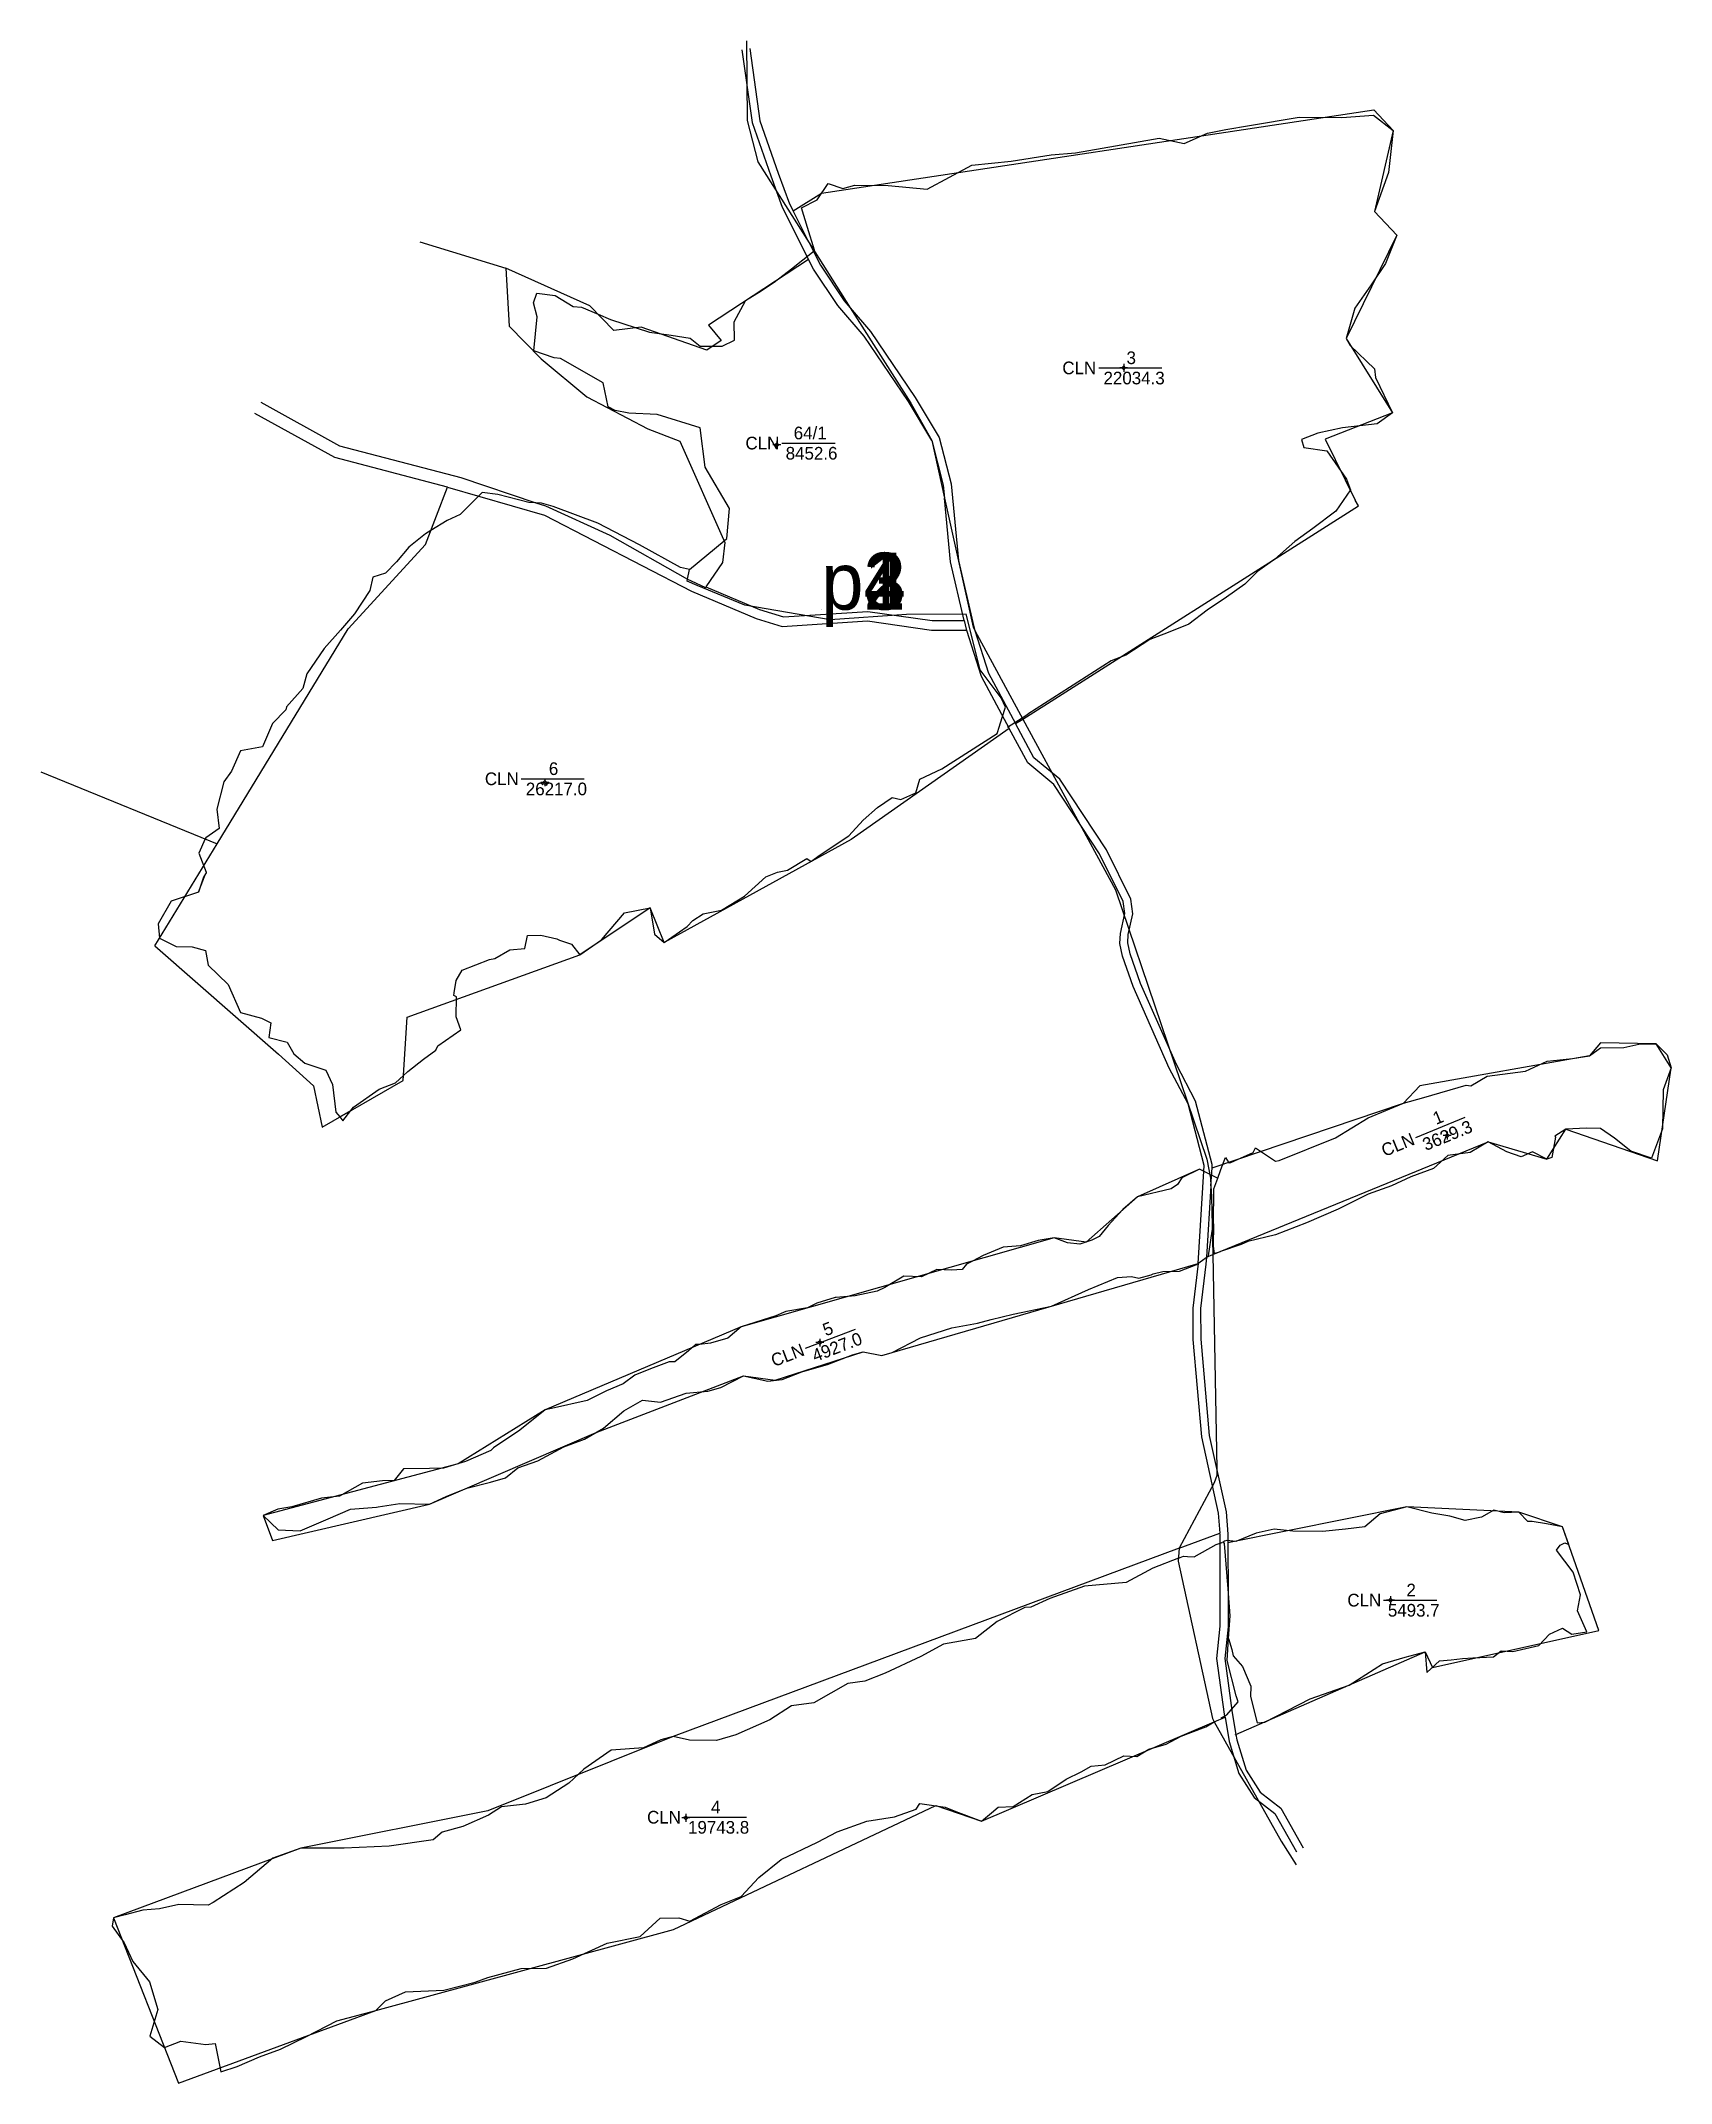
# Model space of a CAD drawing. Extents: x 546403 to 546919, y 1831563 to 1832208.
import ezdxf

# ---------------------------------------------------------------- set-up
doc = ezdxf.new("R2010")
doc.units = 0
for name, color, linetype in [('Level 10', 7, 'Continuous'), ('Level 11', 7, 'Continuous'), ('Level 12', 7, 'Continuous'), ('Level 13', 7, 'Continuous'), ('Level 16', 7, 'Continuous'), ('Level 2', 7, 'Continuous'), ('Level 22', 7, 'Continuous'), ('Level 4', 7, 'Continuous'), ('Level 46', 7, 'Continuous'), ('Level 7', 7, 'Continuous'), ('Level 9', 7, 'Continuous')]:
    doc.layers.add(name, color=color, linetype=linetype)

msp = doc.modelspace()

# ---------------------------------------------------------------- linework, layer by layer
at = {"layer": 'Level 10'}
for p, q in [((546711.46, 1831992.56), (546713.72, 1831994)), ((546439.42, 1831922.36), (546459.09, 1831954.59)), ((546519.18, 1831899.82), (546573.7, 1831919.52)), ((546773.54, 1831852.24), (546834.07, 1831872.65)), ((546885.34, 1831864.4), (546914.34, 1831854.46)), ((546773.17, 1831846.52), (546773.54, 1831852.24)), ((546763.15, 1831732.03), (546776.04, 1831736.83)), ((546776.04, 1831736.83), (546776.07, 1831736.84)), ((546780.86, 1831673.07), (546781.07, 1831673.16))]:
    msp.add_line(p, q, dxfattribs=at)
for points in [[(546646.2, 1832144.43), (546641.13, 1832154.52), (546650.14, 1832160.13), (546824.7, 1832186.45), (546830.77, 1832179.94), (546824.87, 1832154.32), (546831.93, 1832146.82), (546815.89, 1832114.17), (546830.56, 1832090.72), (546809.26, 1832082.42), (546818.81, 1832063.18)], [(546646.2, 1832144.43), (546649.77, 1832137.33), (546657.28, 1832126.14), (546659.22, 1832123.88)], [(546685, 1832082), (546677.66, 1832094.27), (546663.6, 1832114.95), (546655.29, 1832124.62), (546647.61, 1832136.06), (546646.06, 1832139.14), (546614.4, 1832118.45), (546618.43, 1832113.54), (546613.84, 1832110.53), (546593.13, 1832117.81), (546584.52, 1832116.71), (546576.93, 1832124.54), (546550.38, 1832136.4), (546551.46, 1832118.12), (546561.51, 1832107.77), (546575.94, 1832095.73), (546595.19, 1832085.68), (546605.4, 1832081.73), (546619.55, 1832049.79), (546618.83, 1832043.42), (546613.56, 1832035.74), (546630.48, 1832028.56), (546638.06, 1832026.26), (546664.79, 1832028.01), (546685.12, 1832025.1), (546695.19, 1832025.1), (546690.93, 1832043.7), (546689.01, 1832063.78)], [(546659.22, 1832123.88), (546665.59, 1832116.47), (546679.77, 1832095.61), (546687.33, 1832082.97), (546691.09, 1832068.31), (546693.41, 1832044.1), (546698.21, 1832023.07), (546698.58, 1832021.92)], [(546685, 1832082), (546688.62, 1832067.88), (546689.01, 1832063.78)], [(546459.09, 1831954.59), (546500.53, 1832022.52), (546525.02, 1832049.12), (546531.88, 1832067.26), (546562.56, 1832058.35), (546609.04, 1832034.39), (546629.46, 1832025.74), (546637.71, 1832023.23), (546664.68, 1832025), (546684.91, 1832022.1), (546695.9, 1832022.1), (546700.61, 1832007.5), (546709.45, 1831991.01), (546659.46, 1831955.93), (546600.44, 1831923.43), (546596.02, 1831934.4), (546573.7, 1831919.52)], [(546713.72, 1831994), (546819.84, 1832061.32), (546818.81, 1832063.18)], [(546698.58, 1832021.92), (546702.92, 1832008.48), (546711.46, 1831992.56)], [(546439.42, 1831922.36), (546478.51, 1831888.1), (546489.57, 1831878.13), (546492.34, 1831865.11), (546517.91, 1831879.8), (546519.18, 1831899.82)], [(546914.34, 1831854.46), (546918.63, 1831883.79), (546913.92, 1831891.41), (546896.33, 1831891.68), (546892.85, 1831887.57), (546839.22, 1831878.11), (546834.07, 1831872.65)], [(546773.76, 1831824.81), (546860.75, 1831860.4), (546879.38, 1831854.97), (546885.34, 1831864.4)], [(546770.96, 1831851.11), (546769.59, 1831851.78), (546749.96, 1831843.05), (546733.74, 1831828.76), (546723.6, 1831830.09), (546624.73, 1831801.96), (546562.84, 1831775.72), (546535.3, 1831758.72), (546473.65, 1831742.38), (546476.63, 1831734.46), (546526.2, 1831745.94), (546578.87, 1831768.58), (546625.46, 1831786.46), (546635.48, 1831785.13), (546663.29, 1831794.09), (546669.15, 1831792.91), (546769.12, 1831822.02), (546770.96, 1831851.11)], [(546773.17, 1831846.52), (546771.75, 1831823.99), (546773.76, 1831824.81)], [(546781.07, 1831673.16), (546840.88, 1831699.3), (546843.16, 1831694.39), (546895.77, 1831706.07), (546884.27, 1831738.77), (546870.52, 1831743.42), (546835.12, 1831745.15), (546778.58, 1831733.71), (546778.59, 1831717.35), (546778.65, 1831707.25), (546777.56, 1831697.21), (546779.95, 1831679.99), (546781.07, 1831673.16)], [(546774.26, 1831677.2), (546777.64, 1831678.64), (546777.48, 1831679.62), (546775.04, 1831697.17), (546776.15, 1831707.38), (546776.09, 1831717.34), (546776.07, 1831736.4), (546776.04, 1831736.83)], [(546763.15, 1831732.03), (546603.22, 1831672.53), (546544.68, 1831649.07), (546485.54, 1831637.25), (546426.37, 1831615.23), (546446.91, 1831563.05), (546509.23, 1831586.03), (546603.4, 1831611.55), (546686.25, 1831650.72), (546700.67, 1831645.77), (546774.26, 1831677.2)]]:
    msp.add_lwpolyline(points, dxfattribs=at)
at = {"layer": 'Level 11'}
for p, q in [((546744.99, 1832104.92), (546744.37, 1832104.92)), ((546745.62, 1832105.55), (546744.99, 1832104.92)), ((546744.99, 1832104.92), (546745.62, 1832104.3)), ((546745.62, 1832106.17), (546745.62, 1832105.55)), ((546746.24, 1832104.92), (546745.62, 1832105.55)), ((546745.62, 1832104.3), (546746.24, 1832104.92)), ((546745.62, 1832104.3), (546745.62, 1832103.67)), ((546746.87, 1832104.92), (546746.24, 1832104.92)), ((546635.41, 1832080.61), (546634.78, 1832080.61)), ((546636.03, 1832081.23), (546635.41, 1832080.61)), ((546635.41, 1832080.61), (546636.03, 1832079.98)), ((546636.03, 1832081.86), (546636.03, 1832081.23)), ((546636.66, 1832080.61), (546636.03, 1832081.23)), ((546636.03, 1832079.98), (546636.66, 1832080.61)), ((546636.03, 1832079.98), (546636.03, 1832079.36)), ((546637.28, 1832080.61), (546636.66, 1832080.61)), ((546562.07, 1831973.99), (546561.45, 1831973.99)), ((546562.7, 1831974.61), (546562.07, 1831973.99)), ((546562.07, 1831973.99), (546562.7, 1831973.36)), ((546562.7, 1831975.24), (546562.7, 1831974.61)), ((546563.32, 1831973.99), (546562.7, 1831974.61)), ((546562.7, 1831973.36), (546563.32, 1831973.99)), ((546563.95, 1831973.99), (546563.32, 1831973.99)), ((546562.7, 1831973.36), (546562.7, 1831972.74)), ((546847.25, 1831862.45), (546846.63, 1831862.45)), ((546847.88, 1831863.07), (546847.25, 1831862.45)), ((546847.25, 1831862.45), (546847.88, 1831861.82)), ((546847.88, 1831863.7), (546847.88, 1831863.07)), ((546848.5, 1831862.45), (546847.88, 1831863.07)), ((546847.88, 1831861.82), (546848.5, 1831862.45)), ((546847.88, 1831861.82), (546847.88, 1831861.2)), ((546849.13, 1831862.45), (546848.5, 1831862.45)), ((546648.95, 1831796.99), (546648.33, 1831796.99)), ((546649.58, 1831797.61), (546648.95, 1831796.99)), ((546648.95, 1831796.99), (546649.58, 1831796.36)), ((546649.58, 1831798.24), (546649.58, 1831797.61)), ((546650.2, 1831796.99), (546649.58, 1831797.61)), ((546649.58, 1831796.36), (546650.2, 1831796.99)), ((546649.58, 1831796.36), (546649.58, 1831795.74)), ((546650.83, 1831796.99), (546650.2, 1831796.99)), ((546829.29, 1831715.62), (546828.67, 1831715.62)), ((546829.92, 1831716.25), (546829.29, 1831715.62)), ((546829.29, 1831715.62), (546829.92, 1831715)), ((546829.92, 1831716.87), (546829.92, 1831716.25)), ((546830.54, 1831715.62), (546829.92, 1831716.25)), ((546829.92, 1831715), (546830.54, 1831715.62)), ((546831.17, 1831715.62), (546830.54, 1831715.62)), ((546829.92, 1831715), (546829.92, 1831714.37)), ((546606.61, 1831646.89), (546605.99, 1831646.89)), ((546607.24, 1831647.52), (546606.61, 1831646.89)), ((546606.61, 1831646.89), (546607.24, 1831646.27)), ((546607.24, 1831648.14), (546607.24, 1831647.52)), ((546607.86, 1831646.89), (546607.24, 1831647.52)), ((546607.24, 1831646.27), (546607.86, 1831646.89)), ((546607.24, 1831646.27), (546607.24, 1831645.64)), ((546608.49, 1831646.89), (546607.86, 1831646.89))]:
    msp.add_line(p, q, dxfattribs=at)
for centre in [(546745.62, 1832104.92), (546636.03, 1832080.61), (546562.7, 1831973.99), (546847.88, 1831862.45), (546649.58, 1831796.99), (546829.92, 1831715.62), (546607.24, 1831646.89)]:
    msp.add_circle(centre, 0.15, dxfattribs=at)
at = {"layer": 'Level 13'}
for p, q in [((546737.71, 1832104.92), (546757.66, 1832104.92)), ((546637.57, 1832081.16), (546654.41, 1832081.16)), ((546555.22, 1831975.11), (546575.16, 1831975.11)), ((546837.93, 1831861.83), (546853.52, 1831868.21)), ((546645.11, 1831795.24), (546660.83, 1831801.27)), ((546827.77, 1831715.64), (546844.61, 1831715.64)), ((546606.47, 1831647.07), (546626.43, 1831647.07))]:
    msp.add_line(p, q, dxfattribs=at)
at = {"layer": 'Level 16'}
for p, q in [((546523.21, 1832144.7), (546550.38, 1832136.4)), ((546496.31, 1832076.61), (546471.03, 1832090.56)), ((546531.88, 1832067.26), (546496.31, 1832076.61)), ((546403.41, 1831977.31), (546459.09, 1831954.59))]:
    msp.add_line(p, q, dxfattribs=at)
msp.add_lwpolyline([(546472.94, 1832094.08), (546497.81, 1832080.35), (546536.16, 1832070.27), (546559.82, 1832062.32), (546562.85, 1832061.3), (546583.23, 1832052.07), (546607.81, 1832038.22), (546608.88, 1832037.62), (546613.45, 1832035.58), (546613.56, 1832035.74)], dxfattribs=at)
at = {"layer": 'Level 22'}
for points in [[(546624.98, 1832205.43), (546628.23, 1832182.41), (546634.06, 1832165.55), (546637.72, 1832155.73), (546646.06, 1832139.14)], [(546627.46, 1832205.78), (546630.67, 1832183), (546636.41, 1832166.39), (546640.01, 1832156.74), (546641.13, 1832154.52)], [(546695.19, 1832025.1), (546695.8, 1832022.41), (546695.9, 1832022.1)], [(546770.96, 1831851.11), (546771.08, 1831852.98), (546765.96, 1831872.39), (546760, 1831883.73), (546748.65, 1831909.51), (546745.24, 1831919.13), (546744.44, 1831923.08), (546744.56, 1831926.28), (546745.98, 1831932.56), (546745.49, 1831936.34), (546737.97, 1831951.45), (546723.53, 1831973.33), (546715.29, 1831980.13), (546709.45, 1831991.01)], [(546773.54, 1831852.24), (546773.6, 1831853.23), (546768.3, 1831873.3), (546762.26, 1831884.82), (546750.98, 1831910.43), (546747.65, 1831919.8), (546746.95, 1831923.28), (546747.05, 1831925.95), (546748.52, 1831932.44), (546747.91, 1831937.08), (546740.14, 1831952.7), (546725.41, 1831975.02), (546717.26, 1831981.75), (546711.46, 1831992.56)], [(546769.12, 1831822.02), (546767.43, 1831807.89), (546767.49, 1831798), (546770.18, 1831767.24), (546775.52, 1831743.13), (546776.04, 1831736.83)], [(546771.75, 1831823.99), (546771.61, 1831821.79), (546769.93, 1831807.75), (546769.99, 1831798.11), (546772.66, 1831767.62), (546778, 1831743.51), (546778.57, 1831736.51), (546778.58, 1831733.71)], [(546777.64, 1831678.64), (546778.9, 1831670.94), (546782.04, 1831660.83), (546786.82, 1831653.3), (546793.34, 1831648.24), (546800.21, 1831636.17)], [(546781.07, 1831673.16), (546781.34, 1831671.51), (546784.33, 1831661.88), (546788.7, 1831655.01), (546795.26, 1831649.91), (546802.38, 1831637.41)]]:
    msp.add_lwpolyline(points, dxfattribs=at)
at = {"layer": 'Level 46'}
for p, q in [((546646.2, 1832144.43), (546659.22, 1832123.88)), ((546685, 1832082), (546689.01, 1832063.78)), ((546698.58, 1832021.92), (546713.72, 1831994))]:
    msp.add_line(p, q, dxfattribs=at)
for points in [[(546626.38, 1832208.24), (546626.68, 1832183.07), (546630, 1832170), (546646.2, 1832144.43)], [(546659.22, 1832123.88), (546678.3, 1832093.77), (546685, 1832082)], [(546689.01, 1832063.78), (546698, 1832023), (546698.58, 1832021.92)], [(546713.72, 1831994), (546743, 1831940), (546771.88, 1831854.94), (546773, 1831849), (546773.17, 1831846.52)], [(546773.17, 1831846.52), (546773.41, 1831843.17), (546773.76, 1831824.81)], [(546773.76, 1831824.81), (546775.05, 1831757.28), (546775, 1831755), (546774.2, 1831752.66), (546763.15, 1831732.03)], [(546763.15, 1831732.03), (546762.81, 1831727.91), (546773.67, 1831678.26), (546774.26, 1831677.2)], [(546774.26, 1831677.2), (546795.37, 1831639.48), (546800.14, 1831632.03)]]:
    msp.add_lwpolyline(points, dxfattribs=at)
at = {"layer": 'Level 7'}
for p, q in [((546650.01, 1832028.56), (546650.01, 1832028.56)), ((546650.01, 1832028.55), (546650.01, 1832028.55)), ((546650.01, 1832028.55), (546650.01, 1832028.55)), ((546650.02, 1832028.54), (546650.02, 1832028.54))]:
    msp.add_line(p, q, dxfattribs=at)
at = {"layer": 'Level 9'}
for p, q in [((546608.44, 1832041.18), (546619.33, 1832050.28)), ((546708.85, 1831991.43), (546713.51, 1831994.39)), ((546713.51, 1831994.39), (546715.37, 1831995.58)), ((546497.9, 1831868.3), (546501.38, 1831870.3)), ((546775.37, 1831848.97), (546775.48, 1831849.28)), ((546773.62, 1831832.17), (546773.98, 1831834.49))]:
    msp.add_line(p, q, dxfattribs=at)
for points in [[(546645.72, 1832149.3), (546643.81, 1832155.5), (546648.74, 1832158.06), (546652.18, 1832163.15), (546656.86, 1832161.59), (546660.62, 1832162.63), (546671.23, 1832162.52), (546683.5, 1832161.39), (546697.64, 1832168.93), (546710.02, 1832170.24), (546722.69, 1832172.19), (546730.36, 1832172.81), (546743.01, 1832175.05), (546756.88, 1832177.53), (546764.72, 1832175.78), (546772.05, 1832179.07), (546777.92, 1832180.25), (546785.34, 1832181.54), (546801.05, 1832184.18), (546814.57, 1832183.99), (546824.61, 1832184.79), (546830.77, 1832179.94), (546829.34, 1832166.63), (546824.87, 1832154.32), (546831.93, 1832146.82), (546828.33, 1832137.86), (546823.84, 1832131.19), (546818.64, 1832123.79), (546815.89, 1832114.17), (546817.21, 1832112.01), (546824.86, 1832104.63), (546825.15, 1832101.91), (546830.56, 1832090.72), (546825.74, 1832087.27), (546814.77, 1832086.03), (546806.93, 1832084.29), (546801.81, 1832082.31), (546802.59, 1832079.75), (546809.81, 1832078.67), (546816.06, 1832069.81), (546817.29, 1832066.35), (546812.69, 1832059.66), (546805.36, 1832054.16), (546799.67, 1832050.12), (546793.41, 1832044.51), (546787.92, 1832040.63), (546783.95, 1832036.62), (546778.06, 1832032.48), (546772.02, 1832028.42), (546766.25, 1832023.93), (546759.63, 1832021.37), (546753.92, 1832019.08), (546746.26, 1832014.15), (546741.71, 1832012.36), (546715.37, 1831995.58)], [(546647.77, 1832141.95), (546647.95, 1832142.09), (546645.72, 1832149.3)], [(546635.21, 1832132.05), (546640.68, 1832136.23), (546647.77, 1832141.95)], [(546619.33, 1832050.28), (546620.2, 1832051.01), (546621.08, 1832060.5), (546613.37, 1832073.56), (546611.75, 1832085.98), (546598.19, 1832090.2), (546589.24, 1832090.58), (546584.88, 1832091.41), (546582.68, 1832092.66), (546581.11, 1832100.23), (546567.59, 1832107.92), (546565.6, 1832108.11), (546559.26, 1832110.26), (546560.24, 1832121.04), (546559.1, 1832125.51), (546560.2, 1832128.54), (546565.97, 1832127.79), (546571.69, 1832124.3), (546574.29, 1832124.11), (546579.51, 1832121.88)], [(546626.09, 1832126.09), (546626.13, 1832126.16), (546631.01, 1832129.3)], [(546631.01, 1832129.3), (546634.86, 1832131.78), (546635.21, 1832132.05)], [(546615.73, 1832111.77), (546618.74, 1832111.74), (546622.61, 1832113.68), (546622.52, 1832119.47), (546626.09, 1832126.09)], [(546579.51, 1832121.88), (546583.48, 1832120.18), (546591.53, 1832117.61)], [(546591.53, 1832117.61), (546595.78, 1832116.25), (546598.87, 1832115.8)], [(546598.87, 1832115.8), (546602.56, 1832115.26), (546608.61, 1832114.28), (546611.77, 1832111.82), (546615.73, 1832111.77)], [(546453.27, 1831939.34), (546453.27, 1831939.34), (546444.56, 1831936.43), (546440.51, 1831929.33), (546440.92, 1831924.8), (546442.63, 1831923.92), (546446.19, 1831922.1), (546451.23, 1831922.02), (546455.45, 1831920.82), (546456.33, 1831916.26), (546462.57, 1831910.1), (546466.56, 1831901.24), (546473.12, 1831899.53), (546476.15, 1831898.05), (546475.43, 1831893.39), (546481.3, 1831891.92), (546483.39, 1831888.2), (546486.89, 1831885.26), (546493.49, 1831883.07), (546495.59, 1831878.55), (546496.65, 1831869.82), (546497.9, 1831868.3), (546498.88, 1831867.1), (546501.38, 1831870.3), (546502.24, 1831871.4), (546510.38, 1831877.02), (546515.52, 1831879.1), (546518.02, 1831881.4), (546519.38, 1831882.66), (546524.39, 1831886.49), (546528.22, 1831889.38), (546528.89, 1831890.75), (546536.18, 1831895.76), (546534.64, 1831899.89), (546534.78, 1831906.22), (546533.95, 1831906.7), (546534.06, 1831907.45), (546534.63, 1831911.39), (546536.55, 1831914.63), (546545.16, 1831917.98), (546546.89, 1831918.35), (546551.58, 1831921.07), (546556.41, 1831921.47), (546557.17, 1831925.58), (546561.39, 1831925.76), (546566.53, 1831924.56), (546567.36, 1831924.13), (546571.13, 1831922.83), (546573.7, 1831919.52), (546580.64, 1831924.28), (546587.9, 1831932.8), (546596.02, 1831934.4), (546596.02, 1831934.39), (546597.39, 1831925.98), (546600.44, 1831923.43), (546607.64, 1831928.45), (546609.41, 1831930.35), (546612.72, 1831932.45), (546618.55, 1831933.65), (546625.75, 1831937.99), (546632.54, 1831944.12), (546636.19, 1831945.59), (546639.36, 1831946.3), (546645.44, 1831949.91), (546646.82, 1831948.97), (546646.84, 1831948.95), (546646.99, 1831949.06), (546649.4, 1831950.87), (546658.71, 1831957.05), (546663.28, 1831962.04), (546667.81, 1831966.07), (546672.44, 1831969.19), (546675.16, 1831968.58), (546679.96, 1831970.66), (546681.16, 1831974.96), (546688.14, 1831978.23), (546705.65, 1831989.39), (546705.77, 1831989.75), (546706.3, 1831991.43), (546707.26, 1831994.46), (546708.31, 1831997.75), (546706.89, 1832000.65), (546700.22, 1832009.49), (546695.84, 1832027.1), (546677.03, 1832027.01), (546652.86, 1832025.35), (546625.86, 1832029.92), (546610.84, 1832036.22), (546607.67, 1832037.55), (546607.81, 1832038.22), (546608.44, 1832041.18), (546605.58, 1832041.91), (546592.58, 1832049.03), (546579.41, 1832055.9), (546565.35, 1832061.09), (546561.6, 1832062.21), (546559.82, 1832062.32), (546557.59, 1832062.45), (546547.81, 1832064.97), (546542.88, 1832065.51), (546541.75, 1832064.39), (546535.89, 1832058.6), (546531.87, 1832056.7), (546526.69, 1832053.54), (546525.02, 1832052.51), (546519.72, 1832048.28), (546515.82, 1832043.68), (546512.32, 1832040.09), (546508.35, 1832038.77), (546507.41, 1832034.57), (546502.56, 1832027.26), (546498.07, 1832022.06), (546492.95, 1832016.25), (546487.43, 1832008.22), (546486.22, 1832003.6), (546481.01, 1831997.88), (546480.83, 1831996.92), (546476.59, 1831992.63), (546473.49, 1831985.18), (546466.53, 1831983.98), (546463.62, 1831977.52), (546461.22, 1831974.18), (546459.05, 1831965.5), (546459.75, 1831959.39), (546455.51, 1831956.49), (546455.35, 1831956.12), (546453.38, 1831951.62), (546455.65, 1831945.57), (546455.7, 1831945.44), (546455.46, 1831945.08)], [(546455.46, 1831945.08), (546454.8, 1831944.08), (546453.27, 1831939.34), (546455.46, 1831945.08)], [(546775.48, 1831849.28), (546776.78, 1831852.83), (546776.91, 1831853.2), (546777.16, 1831853.87), (546777.74, 1831855.47), (546778.86, 1831853.76), (546778.92, 1831853.67), (546779.08, 1831853.74), (546779.47, 1831853.91), (546780.63, 1831854.43), (546786.49, 1831857.05), (546787.27, 1831858.58), (546793.62, 1831854.35), (546794.76, 1831854.51), (546812.52, 1831861.66), (546822.83, 1831868.03), (546834.07, 1831872.65), (546840.42, 1831874.48), (546853.84, 1831878.29), (546855.28, 1831878.12), (546860.44, 1831881.19), (546872.55, 1831882.72), (546879.44, 1831885.94), (546887.48, 1831886.74), (546892.85, 1831887.57), (546896.28, 1831890.12), (546903.68, 1831890.23), (546908.44, 1831891.26), (546913.92, 1831891.41), (546917.32, 1831887.88), (546918.63, 1831883.79), (546916.14, 1831876.89), (546915.88, 1831864.49), (546912.4, 1831855.29), (546905.85, 1831857.43), (546900.68, 1831861.62), (546896.28, 1831864.69), (546891.87, 1831864.72), (546885.34, 1831864.4), (546881.85, 1831862.24), (546882.08, 1831861.86), (546880.89, 1831855.48), (546879.38, 1831854.97), (546874.77, 1831857.27), (546871.22, 1831855.73), (546866.73, 1831857.26), (546860.75, 1831860.4), (546855.07, 1831857.08), (546848.06, 1831856.13), (546843.5, 1831852.02), (546836.38, 1831849.32), (546830.29, 1831846.5), (546822.88, 1831843.9), (546813.37, 1831839.14), (546803.36, 1831834.8), (546793.58, 1831831.02), (546784.86, 1831828.93), (546782.79, 1831828.02), (546776.25, 1831825.83)], [(546772.77, 1831850.24), (546769.59, 1831851.78), (546763.95, 1831849.02), (546762.6, 1831846.94), (546760.6, 1831845.6), (546749.96, 1831843.05), (546745.3, 1831839.05), (546740.7, 1831834.04), (546737.91, 1831830.53), (546735.5, 1831829.39), (546731.76, 1831828.06), (546727.87, 1831828.56), (546723.6, 1831830.09), (546718.6, 1831829.23), (546713.05, 1831827.56), (546707.5, 1831827.18), (546701.21, 1831824.55), (546697.85, 1831822.69), (546695.94, 1831821.79), (546694.53, 1831820.13), (546691.22, 1831819.89), (546686.52, 1831820.13), (546681.72, 1831817.81), (546676.16, 1831817.95), (546670.13, 1831814.46), (546667.67, 1831813.2), (546660.75, 1831811.8), (546654.73, 1831811.22), (546654.49, 1831811.28), (546648.64, 1831809.46), (546645.74, 1831808.02), (546638.83, 1831806.87), (546635.69, 1831805.5), (546624.73, 1831801.96), (546620.53, 1831798.4), (546614.99, 1831796.8), (546611.55, 1831796.37), (546610.31, 1831796.38), (546608.13, 1831794.4), (546603.81, 1831790.9), (546602, 1831790.96), (546596.08, 1831788.68), (546591.16, 1831786.76), (546587.4, 1831783.99), (546582.22, 1831781.78), (546576.06, 1831778.76), (546564.77, 1831776.23), (546562.84, 1831775.72), (546554.79, 1831769.33), (546546.51, 1831763.75), (546545.6, 1831762.92), (546537.66, 1831759.42), (546530.67, 1831757.35), (546526.28, 1831757.27), (546518.06, 1831757.08), (546515.12, 1831753.48), (546511.42, 1831753.28), (546505.03, 1831752.57), (546497.81, 1831748.44), (546492.08, 1831747.9), (546482.78, 1831745.15), (546478.32, 1831744.41), (546473.65, 1831742.38), (546478.4, 1831737.89), (546485.34, 1831737.56), (546494.21, 1831741.3), (546501.27, 1831744.33), (546509.47, 1831744.98), (546510.01, 1831745.17), (546516.85, 1831746.22), (546526.2, 1831745.94), (546531.5, 1831748.43), (546538.01, 1831750.99), (546545.56, 1831752.94), (546550.29, 1831754.33), (546554.19, 1831757.43), (546560.52, 1831759.67), (546568.69, 1831764.03), (546575.24, 1831766.49), (546581.22, 1831769.93), (546587.67, 1831775.43), (546593.53, 1831778.82), (546595.45, 1831778.64), (546599.19, 1831778.2), (546607.3, 1831781.02), (546614.18, 1831781.62), (546618.34, 1831782.81), (546625.46, 1831786.46), (546633.18, 1831784.85), (546637.66, 1831785.39), (546643.93, 1831787.8), (546651.99, 1831790.1), (546659.91, 1831793.13), (546663.29, 1831794.09), (546669.15, 1831792.91), (546672.43, 1831793.85), (546681.39, 1831798.47), (546691.32, 1831801.65), (546699.43, 1831803.17), (546703.77, 1831804.27), (546710.65, 1831806.02), (546722.77, 1831808.55), (546734.5, 1831813.81), (546743.69, 1831817.59), (546748.09, 1831817.9), (546750.38, 1831817.39), (546754.29, 1831818.37), (546754.92, 1831818.76), (546757.94, 1831819.45), (546763.25, 1831819.54), (546768.41, 1831821.55), (546769.82, 1831822.49), (546772.41, 1831824.4), (546773.62, 1831832.17)], [(546772.77, 1831850.24), (546773.93, 1831849.67), (546775.37, 1831848.97)], [(546773.98, 1831834.49), (546774.15, 1831845.62), (546775.37, 1831848.97)], [(546773.98, 1831834.49), (546773.87, 1831827.42), (546774.16, 1831825.13), (546776.25, 1831825.83)], [(546778.79, 1831703.55), (546779.83, 1831700.07), (546780.18, 1831698.01), (546783.15, 1831694.7), (546785.82, 1831688.5), (546785.64, 1831685.22), (546787.84, 1831676.83), (546790.21, 1831677.14), (546804.54, 1831684.42), (546816.87, 1831688.78), (546827.36, 1831695.55), (546834.62, 1831697.65), (546840.88, 1831699.3), (546841.44, 1831692.81), (546845.46, 1831696.5), (546849.08, 1831696.76), (546852.69, 1831697.24), (546855.9, 1831697.42), (546862.51, 1831697.76), (546864.95, 1831699.65), (546868.57, 1831699.46), (546876.8, 1831701.34), (546880.16, 1831704.9), (546884.28, 1831706.83), (546887.28, 1831704.9), (546891.94, 1831705.64), (546889.08, 1831712.29), (546889.93, 1831717.36), (546887.62, 1831724.5), (546882.35, 1831731.46), (546883.56, 1831732.98), (546884.99, 1831733.72), (546886.26, 1831733.25), (546884.27, 1831738.77), (546879.23, 1831739.75), (546874.73, 1831740.51), (546873.3, 1831740.5), (546870.52, 1831743.42), (546865.81, 1831743.27), (546862.58, 1831744.02), (546858.68, 1831741.87), (546853.56, 1831740.85), (546848.68, 1831742.14), (546842.97, 1831743.16), (546835.12, 1831745.15), (546826.72, 1831742.87), (546821.85, 1831738.83), (546815.74, 1831738.02), (546808.41, 1831737.33), (546799.02, 1831737.44), (546793.16, 1831738.05), (546787.45, 1831736.82), (546781.05, 1831734.21), (546778.18, 1831734.5), (546777.48, 1831734.22), (546777.14, 1831734.08)], [(546762.89, 1831728.89), (546754.85, 1831725.7), (546746.38, 1831721.19), (546733.24, 1831720.1), (546722.3, 1831716.16), (546716.26, 1831713.37), (546714.39, 1831713.27), (546705.6, 1831708.9), (546698.78, 1831703.55), (546688.69, 1831701.77), (546681.55, 1831697.86), (546670.26, 1831692.55), (546663.86, 1831690.04), (546658.4, 1831689.33), (546647.66, 1831683.19), (546640.63, 1831682.21), (546633.84, 1831677.78), (546623, 1831673.05), (546616.96, 1831671.31), (546608.39, 1831671.39), (546603.22, 1831672.53), (546599.34, 1831671.54), (546593.89, 1831669.02), (546583.6, 1831668.27), (546575.04, 1831662.28), (546570.28, 1831657.83), (546563.16, 1831653.19), (546556.61, 1831651.2), (546549.03, 1831650.3), (546544.9, 1831647.72), (546536.73, 1831644.17), (546530.23, 1831642.37), (546527.45, 1831639.92), (546513.54, 1831637.96), (546499.26, 1831637.28), (546485.54, 1831637.25), (546476.68, 1831634.15), (546467.66, 1831626.41), (546457.87, 1831620.11), (546456.29, 1831619.23), (546446.99, 1831619.44), (546440.96, 1831618.08), (546435.69, 1831617.71), (546430.03, 1831616.25), (546426.37, 1831615.23), (546425.99, 1831612.69), (546429.79, 1831607.33), (546432.48, 1831601.49), (546437.74, 1831595.04), (546440.4, 1831586.31), (546437.87, 1831577.92), (546442.45, 1831574.27), (546447.7, 1831576.34), (546455.53, 1831575.23), (546458.5, 1831575.6), (546460.32, 1831566.61), (546465.42, 1831568.31), (546472.47, 1831571.36), (546479.11, 1831573.8), (546487.32, 1831577.76), (546496.97, 1831582.75), (546509.23, 1831586.03), (546512.38, 1831589.11), (546518.62, 1831591.95), (546530.81, 1831592.42), (546540.62, 1831594.91), (546544.66, 1831596.46), (546555.22, 1831599.28), (546563.22, 1831599.38), (546571.49, 1831602.3), (546582.4, 1831607.31), (546592.77, 1831609.43), (546599.12, 1831615.16), (546605.02, 1831615.29), (546608.46, 1831614.18), (546618.36, 1831619.49), (546624.7, 1831622.05), (546630.34, 1831628.01), (546637.35, 1831633.75), (546648.88, 1831639.2), (546655.12, 1831642.44), (546664.47, 1831645.8), (546673.18, 1831647.14), (546680.03, 1831649.6), (546681.19, 1831651.45), (546689.24, 1831650.29), (546692.6, 1831648.87), (546700.67, 1831645.77), (546703.83, 1831648.47), (546705.97, 1831650.22), (546710.67, 1831650.49), (546716.72, 1831654.24), (546721.61, 1831655.2), (546727.43, 1831659.13), (546732.13, 1831661.44), (546735.38, 1831663.2), (546739.79, 1831663.64), (546745.67, 1831666.41), (546749.74, 1831666.26), (546753.56, 1831668.58), (546759.05, 1831670.19), (546763.74, 1831672.71), (546771.58, 1831675.67), (546774.26, 1831677.2)], [(546762.89, 1831728.89), (546764.49, 1831729.53), (546765.81, 1831729.45)], [(546765.81, 1831729.45), (546767.85, 1831729.32), (546774.85, 1831733.18), (546776.69, 1831733.9), (546776.78, 1831733.94), (546777.14, 1831734.08)], [(546778.79, 1831703.55), (546779.27, 1831710.68), (546778.73, 1831717.76), (546778.61, 1831719.34), (546778.34, 1831722.85), (546778.32, 1831723.08), (546777.49, 1831733.49), (546777.14, 1831734.08)], [(546776.44, 1831678.43), (546778.16, 1831679.42), (546781.79, 1831683.54), (546781.14, 1831685.43), (546778.32, 1831696.53), (546778.79, 1831703.55)]]:
    msp.add_lwpolyline(points, dxfattribs=at)

# ---------------------------------------------------------------- texts
at = {"layer": 'Level 12'}
for s, p in [('p3', (546650.01, 1832028.55)), ('p1', (546650.01, 1832028.56)), ('p4', (546650.01, 1832028.54)), ('p2', (546650.02, 1832028.54))]:
    msp.add_text(s, height=18, dxfattribs=at).set_placement(p)
at = {"layer": 'Level 13'}
for s, p in [('3', (546746.52, 1832106.12)), ('64/1', (546641.34, 1832082.36)), ('6', (546563.96, 1831976.31)), ('2', (546834.97, 1831716.84)), ('4', (546615.21, 1831648.27))]:
    msp.add_text(s, height=4, dxfattribs=at).set_placement(p)
for s, rotation, p in [('1', 22.24916, (546844.33, 1831865.75)), ('5', 20.99988, (546651.46, 1831798.96))]:
    msp.add_text(s, height=4, rotation=rotation, dxfattribs=at).set_placement(p)
at = {"layer": 'Level 2'}
for p in [(546726.23, 1832102.92), (546626.09, 1832079.16), (546594.99, 1831645.07)]:
    msp.add_text('CLN', height=4, dxfattribs=at).set_placement(p)
for rotation, p in [(360, (546543.74, 1831973.11)), (22.24916, (546828.06, 1831855.64)), (20.99988, (546635.12, 1831789.26)), (360, (546816.3, 1831713.64))]:
    msp.add_text('CLN', height=4, rotation=rotation, dxfattribs=at).set_placement(p)
at = {"layer": 'Level 4'}
for s, p in [('22034.3', (546739.24, 1832099.72)), ('8452.6', (546638.8, 1832075.96)), ('19743.8', (546607.94, 1831641.87))]:
    msp.add_text(s, height=4, dxfattribs=at).set_placement(p)
for s, rotation, p in [('26217.0', 360, (546556.68, 1831969.91)), ('3629.3', 22.24916, (546841.09, 1831857.51)), ('4927.0', 20.99988, (546648.11, 1831790.82)), ('5493.7', 360, (546829.1, 1831710.44))]:
    msp.add_text(s, height=4, rotation=rotation, dxfattribs=at).set_placement(p)

doc.saveas('drawing.dxf')
